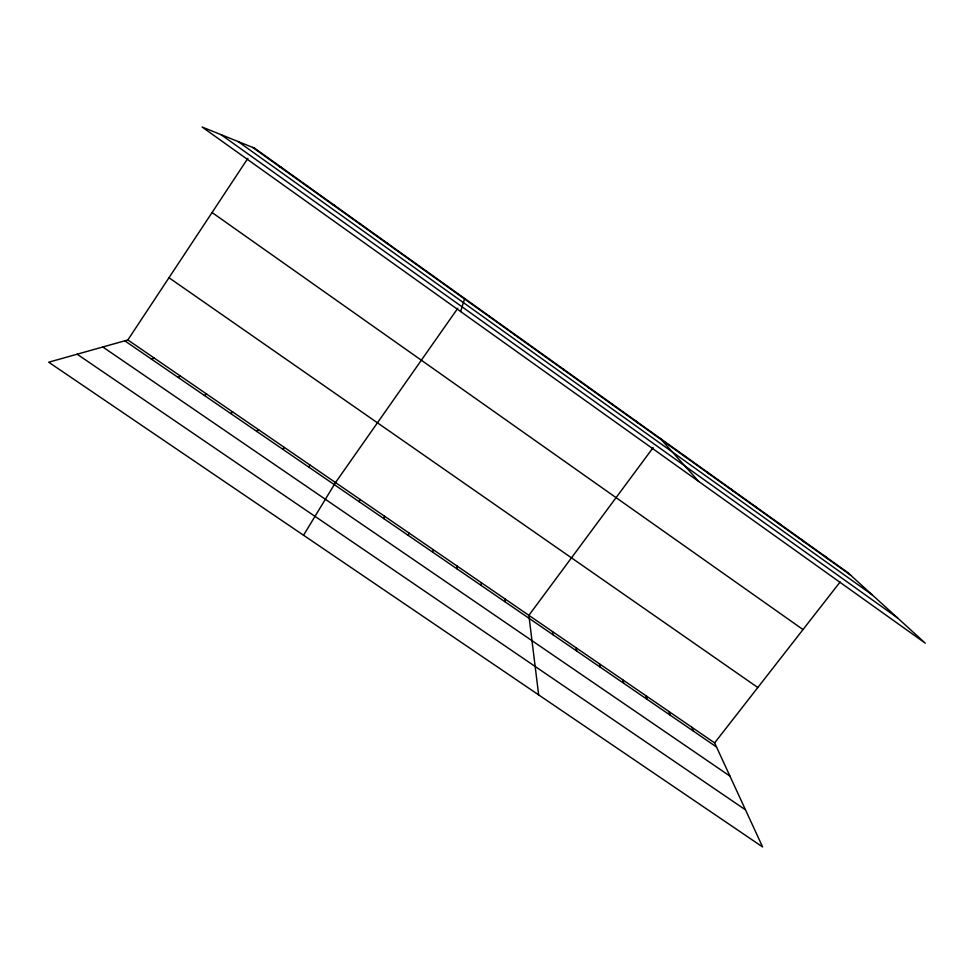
<?xml version="1.0" encoding="UTF-8"?>
<svg xmlns="http://www.w3.org/2000/svg" width="974" height="974" viewBox="0 0 974 974"><rect width="100%" height="100%" fill="white"/><g stroke="black" fill="none" stroke-linecap="round" stroke-linejoin="round"><path stroke-width="1.46" d="M481.253 585.496L481.266 582.647M457.062 568.901L457.281 566.174M432.76 552.209L433.174 549.616M408.325 535.444L408.946 532.985M460.629 311.534L464.671 298.482M383.768 518.582L384.596 516.257M359.089 501.634L360.124 499.455M303.535 535.237L335.519 482.556L457.841 308.21M127.85 339.95L714.624 742.894L762.618 846.966L48.7 362.206L127.85 339.95L247.883 158.336M653.128 447.626L528.87 615.337L538.659 694.888M308.575 466.972L310.036 465.061M714.624 742.894L840.124 581.989M282.74 449.233L284.432 447.468M256.771 431.409L258.682 429.79M230.655 413.487L232.786 412.014M204.406 395.468L206.768 394.141M178.011 377.34L180.604 376.171M151.469 359.126L154.294 358.115M386.13 242.903L386.958 242.891M359.71 224.008L360.782 224.154M333.145 205.015L334.447 205.319M306.433 185.9L307.979 186.375M279.575 166.688L281.352 167.333M77.153 354.207L745.512 809.869M102.806 346.988L729.94 776.12M124.782 340.815L716.499 746.973M168.977 277.724L757.809 687.522M212.064 212.539L803.014 629.569M221.049 134.668L897.517 617.881M252.57 147.366L850.631 575.184M238.058 141.522L872.314 594.931M824.564 555.947L827.413 558.577M801.419 539.389L804.086 541.885M778.165 522.746L780.637 525.12M754.777 506.017L757.066 508.258M731.279 489.216L733.373 491.31M707.66 472.317L709.559 474.277M683.931 455.333L685.635 457.159M660.068 438.263L698.784 481.509M636.083 421.097L637.386 422.643M611.976 403.857L613.072 405.257M587.736 386.52L588.637 387.774M563.386 369.097L564.068 370.205M538.89 351.577L539.377 352.539M691.796 727.225L693.5 731.194M668.87 711.483L670.392 715.33M645.823 695.655L647.162 699.381M514.284 333.972L514.552 334.776M622.666 679.755L623.81 683.358M599.387 663.769L600.349 667.251M575.999 647.698L576.766 651.058M552.502 631.566L553.074 634.792M489.545 316.27L489.605 316.927M505.129 599.034L505.311 602.017M254.591 148.182L202.117 127.034L925.3 643.181L847.587 572.42L254.591 148.182"/></g></svg>
